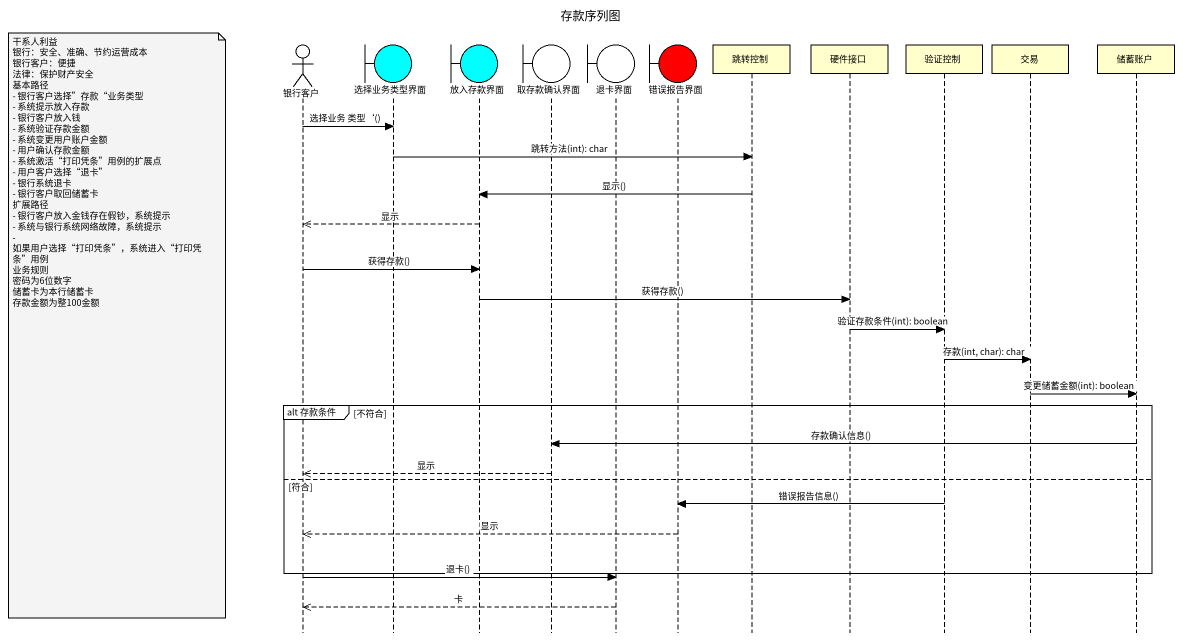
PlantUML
@startuml
title 存款序列图
hide footbox
actor 银行客户
boundary 选择业务类型界面 #00FFFF
boundary 放入存款界面 #00FFFF
boundary 取存款确认界面
boundary 退卡界面
boundary 错误报告界面 #FF0000
participant 跳转控制
participant 硬件接口
participant 验证控制
participant 交易
participant 储蓄账户

银行客户 -> 选择业务类型界面 : 选择业务 类型‘()
选择业务类型界面 -> 跳转控制 : 跳转方法(int): char
跳转控制 -> 放入存款界面 : 显示()
放入存款界面 -->> 银行客户 : 显示
银行客户 -> 放入存款界面 : 获得存款()
放入存款界面 -> 硬件接口 : 获得存款()
note left of 银行客户
  干系人利益
  银行：安全、准确、节约运营成本
  银行客户：便捷
  法律：保护财产安全
  基本路径
  - 银行客户选择”存款“业务类型
  - 系统提示放入存款
  - 银行客户放入钱
  - 系统验证存款金额
  - 系统变更用户账户金额
  - 用户确认存款金额
  - 系统激活“打印凭条”用例的扩展点
  - 用户客户选择“退卡”
  - 银行系统退卡
  - 银行客户取回储蓄卡
  扩展路径
  - 银行客户放入金钱存在假钞，系统提示
  - 系统与银行系统网络故障，系统提示
  - 如果用户选择“打印凭条”，系统进入“打印凭条”用例
  业务规则
  密码为6位数字
  储蓄卡为本行储蓄卡
  存款金额为整100金额
end note
硬件接口 -> 验证控制 : 验证存款条件(int): boolean
验证控制 -> 交易 : 存款(int, char): char
交易 -> 储蓄账户 : 变更储蓄金额(int): boolean
group alt 存款条件 [不符合]
  储蓄账户 -> 取存款确认界面 : 存款确认信息()
  取存款确认界面 -->> 银行客户 : 显示
else 符合
  验证控制 -> 错误报告界面 : 错误报告信息()
  错误报告界面 -->> 银行客户 : 显示
end
银行客户 -> 退卡界面 : 退卡()
退卡界面 -->> 银行客户 : 卡
@enduml
